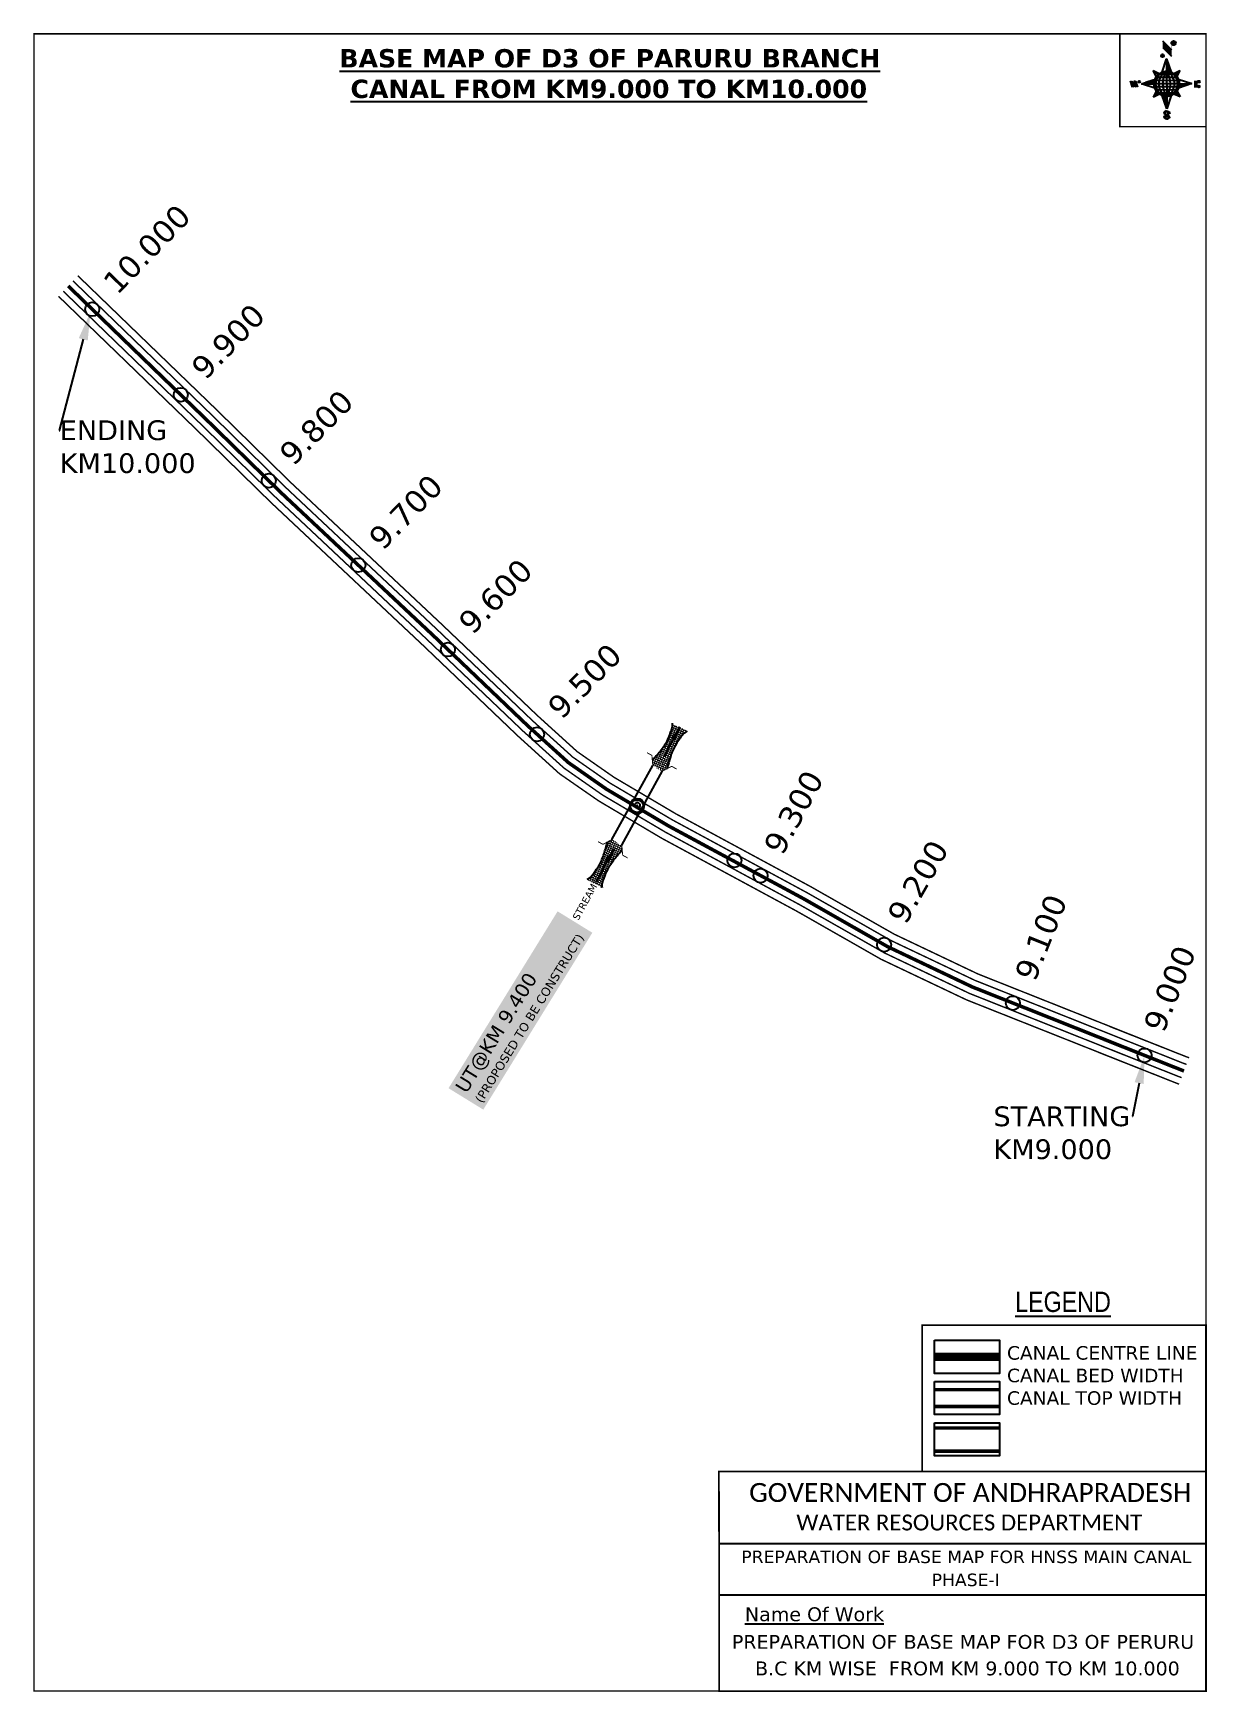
# Model space of a CAD drawing. Header units: inches. Extents: x 731396 to 732228, y 1629419 to 1630596.
import ezdxf
from ezdxf import colors
from ezdxf.entities.mleader import LeaderData, LeaderLine
from ezdxf.enums import TextEntityAlignment as Align
from ezdxf.math import Vec2, Vec3

# ---------------------------------------------------------------- set-up
doc = ezdxf.new("R2010")
doc.units = ezdxf.units.IN
doc.header["$MEASUREMENT"] = 0
doc.header["$PDMODE"] = 32
doc.header["$PDSIZE"] = 10
doc.linetypes.add('HIDDEN2', pattern=[0.1875, 0.125, -0.0625])
for name, color, linetype in [('AQUADUCT', 1, 'Continuous'), ('bord', 1, 'Continuous'), ('CANAL1', 1, 'Continuous'), ('CSMark', 72, 'Continuous'), ('DCBMS', 232, 'Continuous'), ('PAGE', 7, 'Continuous'), ('STRUCTURE', 5, 'Continuous'), ('TEXT', 7, 'Continuous'), ('ZZZZZZZ', 50, 'Continuous')]:
    doc.layers.add(name, color=color, linetype=linetype)
doc.styles.add('ARIALN', font='ARIALN_1.TTF')
doc.styles.get("Standard").update_dxf_attribs({"font": 'verdana_0.ttf'})
doc.dimstyles.get("Standard").update_dxf_attribs({"dimtxt": 0.18, "dimasz": 0.18, "dimexe": 0.18, "dimexo": 0.0625, "dimgap": 0.09, "dimtad": 0, "dimtih": 1, "dimtoh": 1, "dimdec": 4, "dimzin": 0, "dimdsep": 46, "dimtxsty": 'Standard', "dimcen": 0.09, "dimadec": 0, "dimazin": 0, "dimtfac": 1, "dimtdec": 4, "dimtofl": 0, "dimtmove": 0, "dimatfit": 3, "dimfxl": 0, "dimtolj": 1, "dimtzin": 0, "dimarcsym": 0})
pattern_1 = [(267.297113149, (-8720374.938, 50637915.138), (10.5367255337, -0.497431438), [])]
pattern_2 = [(357.297113149, (-8720374.938, 50637915.138), (0.497431438, 10.5367255337), [])]

# ---------------------------------------------------------------- blocks, each defined once
blk = doc.blocks.new('*X17')
at = {"color": 0, "linetype": 'Continuous'}
for p, q in [((6321.6, 240.5), (6322.3, 241.2)), ((6321.6, 240.3), (6322.3, 241)), ((6321.6, 240.1), (6322.3, 240.8)), ((6321.6, 239.9), (6322.4, 240.7)), ((6321.6, 239.8), (6322.4, 240.6)), ((6321.6, 239.6), (6322.5, 240.5)), ((6321.6, 239.4), (6322.5, 240.3)), ((6321.6, 239.2), (6322.6, 240.2)), ((6321.7, 239.1), (6322.6, 240.1)), ((6321.8, 240.8), (6322.4, 241.4)), ((6321.8, 239), (6322.7, 240)), ((6321.8, 239), (6322.8, 239.9)), ((6321.9, 238.9), (6322.9, 239.8)), ((6322, 238.8), (6323, 239.7)), ((6322.1, 241.3), (6322.4, 241.6)), ((6322.1, 238.7), (6323.1, 239.6)), ((6322.2, 238.6), (6323.1, 239.6)), ((6322.3, 238.5), (6323.2, 239.5)), ((6322.4, 238.5), (6323.3, 239.4)), ((6322.5, 238.4), (6323.4, 239.3)), ((6322.7, 238.4), (6323.6, 239.3)), ((6322.8, 238.3), (6323.7, 239.2)), ((6322.9, 238.3), (6323.8, 239.1)), ((6323.1, 238.2), (6323.9, 239.1)), ((6323.2, 238.2), (6324, 239)), ((6323.3, 238.2), (6324.2, 239)), ((6323.5, 238.1), (6324.3, 238.9)), ((6323.7, 238.1), (6324.4, 238.9)), ((6323.8, 238.1), (6324.6, 238.8)), ((6324.1, 238.2), (6324.7, 238.8)), ((6324.3, 238.3), (6324.9, 238.8)), ((6324.6, 238.3), (6325.1, 238.8)), ((6324.8, 238.4), (6325.2, 238.8)), ((6325.1, 238.5), (6325.4, 238.8)), ((6325.4, 238.6), (6325.6, 238.8))]:
    blk.add_line(p, q, dxfattribs=at)
blk = doc.blocks.new('*X16')
at = {"color": 0, "linetype": 'Continuous'}
for p, q in [((6324.4, 240.3), (6324.5, 240.4)), ((6324.6, 240.3), (6324.8, 240.5)), ((6324.7, 240.2), (6325, 240.5)), ((6324.8, 240.2), (6325.2, 240.6)), ((6325, 240.1), (6325.5, 240.6)), ((6325.1, 240.1), (6325.6, 240.6)), ((6325.2, 240), (6325.8, 240.6)), ((6325.3, 240), (6326, 240.6)), ((6325.4, 239.9), (6326.1, 240.6)), ((6325.5, 239.8), (6326.2, 240.5)), ((6325.6, 239.8), (6326.3, 240.5)), ((6325.7, 239.7), (6326.5, 240.4)), ((6325.9, 239.6), (6326.6, 240.3)), ((6326, 239.5), (6326.7, 240.3)), ((6326, 239.4), (6326.8, 240.2)), ((6326.1, 239.3), (6327, 240.2)), ((6326.2, 239.3), (6327.1, 240.1)), ((6326.3, 239.2), (6327.1, 240)), ((6326.4, 239.1), (6327.2, 239.9)), ((6326.5, 239), (6327.3, 239.8)), ((6326.5, 238.9), (6327.4, 239.7)), ((6326.6, 238.8), (6327.5, 239.6)), ((6326.7, 238.7), (6327.5, 239.5)), ((6326.8, 238.6), (6327.6, 239.4)), ((6326.8, 238.5), (6327.7, 239.3)), ((6326.8, 236.5), (6327.4, 237)), ((6326.9, 238.3), (6327.8, 239.2)), ((6326.9, 238.2), (6327.9, 239.1)), ((6326.9, 236.8), (6327.6, 237.4)), ((6327, 238.1), (6327.8, 239)), ((6327, 237.9), (6327.8, 238.8)), ((6327, 237.8), (6327.8, 238.6)), ((6327, 237.6), (6327.8, 238.4)), ((6327, 237.4), (6327.8, 238.2)), ((6327, 237.3), (6327.8, 238)), ((6327, 237.1), (6327.8, 237.9))]:
    blk.add_line(p, q, dxfattribs=at)
blk = doc.blocks.new('H')
at = {"layer": 'bord', "extrusion": (0.000427885, 0.004792, 0.999988)}
h = blk.add_hatch(dxfattribs=at)
h.set_pattern_fill('LINE', color=8, scale=84.387686, angle=-2.7029, style=0)
h.set_pattern_definition(pattern_2)
h.paths.add_polyline_path([(-492, 786, -0.090992), (-448, 775), (-486, 912)])
h = blk.add_hatch(dxfattribs=at)
h.set_pattern_fill('LINE', color=8, scale=84.387686, angle=-92.7029, style=0)
h.set_pattern_definition(pattern_1)
h.paths.add_polyline_path([(-625, 665, -0.090992), (-615, 710), (-751, 671)])
h = blk.add_hatch(dxfattribs=at)
h.set_pattern_fill('LINE', color=8, scale=84.387686, angle=-2.7029, style=0)
h.set_pattern_definition(pattern_2)
h.paths.add_polyline_path([(-504, 533, -0.090992), (-549, 543), (-510, 406)])
h = blk.add_hatch(dxfattribs=at)
h.set_pattern_fill('LINE', color=8, scale=84.387686, angle=-92.7029, style=0)
h.set_pattern_definition(pattern_1)
h.paths.add_polyline_path([(-246, 647), (-372, 653, -0.090992), (-382, 609)])
for p, q in [((-519, 1020, -1217), (-435, 927, -1216)), ((-516, 1087, -1217), (-432, 994, -1217)), ((-538, 774, -1216), (-487, 906, -1216)), ((-487, 906, -1216), (-493, 780, -1216)), ((-487, 906, -1216), (-448, 769, -1216)), ((-865, 701, -1215), (-847, 638, -1215)), ((-847, 700, -1215), (-829, 637, -1215)), ((-829, 699, -1215), (-811, 636, -1215)), ((-829, 699, -1215), (-811, 698, -1215)), ((-811, 698, -1215), (-794, 635, -1215)), ((-752, 665, -1215), (-615, 704, -1215)), ((-627, 794, -1216), (-567, 760, -1216)), ((-627, 794, -1216), (-584, 747, -1215)), ((-599, 731, -1215), (-627, 794, -1216)), ((-421, 753, -1216), (-359, 781, -1216)), ((-359, 781, -1216), (-405, 739, -1216)), ((-359, 781, -1216), (-392, 721, -1215)), ((-379, 693, -1215), (-246, 641, -1215)), ((-213, 669, -1215), (-217, 601, -1215)), ((-752, 665, -1215), (-625, 659, -1215)), ((-619, 614, -1215), (-752, 665, -1215)), ((-639, 526, -1214), (-606, 585, -1215)), ((-639, 526, -1214), (-593, 568, -1215)), ((-577, 553, -1215), (-639, 526, -1214)), ((-511, 400, -1214), (-549, 537, -1214)), ((-460, 533, -1215), (-511, 400, -1214)), ((-505, 527, -1214), (-511, 400, -1214)), ((-371, 513, -1214), (-431, 546, -1215)), ((-371, 513, -1214), (-414, 560, -1215)), ((-399, 576, -1215), (-371, 513, -1214)), ((-246, 641, -1215), (-383, 603, -1215)), ((-373, 647, -1215), (-246, 641, -1215)), ((-197, 600, -1215), (-194, 668, -1215))]:
    blk.add_line(p, q, dxfattribs=at)
at = {"layer": 'bord', "color": 8, "linetype": 'ByBlock', "extrusion": (0.000427885, 0.004792, 0.999988)}
for p, q in [((-375, 679, -1215), (-620, 691, -1215)), ((-386, 711, -1215), (-605, 722, -1215)), ((-411, 744, -1216), (-578, 752, -1216)), ((-493, 780, -1216), (-505, 527, -1214)), ((-373, 647, -1215), (-625, 659, -1215)), ((-378, 616, -1215), (-623, 628, -1215)), ((-392, 585, -1215), (-611, 595, -1215)), ((-420, 555, -1215), (-587, 562, -1215))]:
    blk.add_line(p, q, dxfattribs=at)
at = {"layer": 'bord', "extrusion": (0.000427885, 0.004792, 0.999988), "elevation": -1212}
for points, const_width in [([(-522, 960), (-516, 1093)], 1.61), ([(-434, 933), (-428, 1066)], 1.61), ([(-870, 707), (-846, 706)], 0.642), ([(-829, 643), (-821, 678)], 0.642), ([(-793, 641), (-782, 694)], 0.642), ([(-223, 676), (-174, 673)], 0.706), ([(-829, 643), (-855, 644)], 0.642), ([(-811, 642), (-784, 641)], 0.642), ([(-177, 605), (-226, 607)], 0.706), ([(-195, 645), (-185, 644)], 0.706)]:
    blk.add_lwpolyline(points, dxfattribs=dict(at, const_width=const_width))
for points, const_width in [([(-414, 1073, 1), (-398, 1058, 1)], 22.3), ([(-530, 950, 1), (-520, 939, 1)], 14.8), ([(-776, 697, 1), (-769, 690, 1)], 8.9), ([(-180, 618, 1), (-173, 611, 1)], 9.79), ([(-178, 667, 1), (-171, 660, 1)], 9.79), ([(-490, 362, 1), (-498, 369, 1)], 11.1), ([(-525, 322, 1), (-533, 329, 1)], 11.1)]:
    blk.add_lwpolyline(points, format="xyb", close=True, dxfattribs=dict(at, const_width=const_width))
for points in [[(-537, 317), (-531, 310), (-520, 307), (-505, 307), (-494, 310), (-486, 318), (-487, 326), (-491, 333), (-494, 336), (-503, 341), (-522, 347), (-530, 352), (-534, 355), (-537, 363), (-537, 373), (-530, 381), (-520, 384), (-504, 384), (-493, 380), (-487, 373)], [(-522, 348), (-526, 354), (-528, 361), (-528, 371), (-526, 375), (-521, 381), (-515, 384)], [(-505, 307), (-499, 312), (-497, 319), (-497, 327), (-501, 335), (-509, 343)]]:
    blk.add_lwpolyline(points, dxfattribs=at)
at = {"layer": 'bord', "extrusion": (0.000427885, 0.004792, 0.999988)}
for centre, radius in [((-406, 1065, -1212), 22.3), ((-525, 944, -1212), 14.8), ((-773, 694, -1212), 8.9), ((-498, 659, -1212), 127), ((-177, 615, -1212), 9.79), ((-174, 663, -1212), 9.79), ((-494, 365, -1212), 11.1), ((-529, 325, -1212), 11.1)]:
    blk.add_circle(centre, radius, dxfattribs=at)
at = {"layer": 'bord', "color": 8, "linetype": 'ByBlock', "extrusion": (0.000427885, 0.004792, 0.999988)}
for centre, radius, start, end in [((-482, 658, -1212), 128, 94.9254, 259.6691), ((-437, 656, -1212), 141, 113.2864, 241.308), ((-316, 651, -1212), 222, 142.5892, 212.0053), ((-560, 662, -1212), 141, 293.2864, 61.308), ((-681, 668, -1212), 222, 322.5892, 32.0053), ((-515, 660, -1212), 128, 274.9254, 79.6691)]:
    blk.add_arc(centre, radius, start, end, dxfattribs=at)
at = {"layer": 'bord', "extrusion": (0.000427885, 0.004792, 0.999988)}
for points in [[(-516, 1093, -1212), (-431, 1000, -1212), (-519, 1026, -1212), (-434, 933, -1212)], [(-864, 707, -1212), (-846, 706, -1212), (-846, 644, -1212), (-829, 643, -1212)], [(-829, 705, -1212), (-811, 704, -1212), (-811, 642, -1212), (-793, 641, -1212)], [(-193, 674, -1212), (-197, 606, -1212), (-213, 675, -1212), (-216, 607, -1212)]]:
    blk.add_solid(points, dxfattribs=at)
at = {"layer": 'bord', "extrusion": (0.000427885, 0.004792, 0.999988), "xscale": 7.977342409717546, "yscale": 7.977342408231451, "zscale": 7.977342408476333, "rotation": 138.0840426661453}
for name, p in [('*X16', (38301, -31929, -1212)), ('*X17', (38314, -31951, -1212))]:
    blk.add_blockref(name, p, dxfattribs=at)
blk = doc.blocks.new('UT')
at = {"layer": 'STRUCTURE'}
h = blk.add_hatch(dxfattribs=at)
h.set_pattern_fill('DASH', color=150, scale=8, angle=-39.6278, style=0)
h.set_pattern_definition([(320.372247933, (-4370.464, -6260.8811), (1.40800153113, 0.132407282), [1, -1])])
h.paths.add_polyline_path([(765163, 1700681.9), (765165.6, 1700680.6), (765167.2, 1700680.3), (765169.1, 1700680), (765172.4, 1700679.6), (765176.4, 1700679.3), (765179.5, 1700679.5), (765183.1, 1700679.9), (765187.7, 1700680.9), (765188.9, 1700681.2), (765193.1, 1700682.2), (765196.1, 1700680.2), (765196.1, 1700672.2), (765193.1, 1700670.2), (765190.5, 1700670.8), (765188.1, 1700671.3), (765185.5, 1700671.8), (765183.6, 1700672.1), (765181, 1700672.5), (765180.3, 1700672.5), (765178.5, 1700672.6), (765176.7, 1700672.6), (765174.6, 1700672.5), (765172.5, 1700672.3), (765170.4, 1700672), (765168.5, 1700671.7), (765166.1, 1700671.2), (765165, 1700670.8), (765163, 1700669.7)])
h.paths.add_polyline_path([(765259.1, 1700682.2), (765256.1, 1700680.2), (765256.1, 1700672.2), (765259.1, 1700670.2), (765261.9, 1700671), (765264.4, 1700671.6), (765266.4, 1700672), (765269.1, 1700672.5), (765272.7, 1700673), (765276.1, 1700673.1), (765278.6, 1700672.9), (765281.2, 1700672.7), (765283.9, 1700672.3), (765286.4, 1700671.9), (765288, 1700671.3), (765289.2, 1700670.6), (765289.1, 1700682.7), (765287.6, 1700681.8), (765285.7, 1700681.2), (765283, 1700680.7), (765281.2, 1700680.4), (765276.7, 1700679.9), (765272.7, 1700679.9), (765268.7, 1700680.3), (765264.8, 1700681), (765261.2, 1700681.7)])
at = {"layer": 'STRUCTURE', "color": 150, "const_width": 0.628}
for points in [[(765190.1, 1700688.2), (765190.1, 1700684.2), (765196.1, 1700680.2), (765256.1, 1700680.2), (765262.1, 1700684.2), (765262.1, 1700688.2)], [(765190.1, 1700664.2), (765190.1, 1700668.2), (765196.1, 1700672.2), (765256.1, 1700672.2), (765262.1, 1700668.2), (765262.1, 1700664.2)]]:
    blk.add_lwpolyline(points, dxfattribs=at)
at = {"layer": 'STRUCTURE', "color": 150}
for points in [[(765196.1, 1700680.2), (765256.1, 1700680.2)], [(765196.1, 1700672.2), (765256.1, 1700672.2)], [(765196.1, 1700672.2), (765256.1, 1700672.2)]]:
    blk.add_lwpolyline(points, dxfattribs=at)
at = {"layer": 'STRUCTURE', "color": 0}
blk.add_circle((765226.1, 1700676.2), 1.89, dxfattribs=at)
at = {"layer": 'STRUCTURE', "color": 150}
for points in [[(765163, 1700681.9), (765164.4, 1700681.1), (765167.9, 1700680.2), (765171.2, 1700679.8), (765176.1, 1700679.4), (765184.7, 1700680.3), (765193.1, 1700682.2)], [(765289.1, 1700682.7), (765287.8, 1700681.9), (765284.3, 1700680.9), (765280.9, 1700680.4), (765276.1, 1700679.8), (765267.4, 1700680.5), (765259.1, 1700682.2)], [(765163, 1700669.7), (765164.3, 1700670.6), (765167.8, 1700671.6), (765171.2, 1700672.1), (765176, 1700672.6), (765184.7, 1700672), (765193.1, 1700670.2)], [(765289.2, 1700670.6), (765287.8, 1700671.4), (765284.2, 1700672.3), (765280.9, 1700672.7), (765276.1, 1700673.1), (765267.4, 1700672.2), (765259.1, 1700670.2)]]:
    blk.add_spline(points, degree=3, dxfattribs=at)
at = {"layer": 'STRUCTURE', "color": 0}
blk.add_text('STREAM', height=5, dxfattribs=at).set_placement((765148.2, 1700675.8), align=Align.MIDDLE_CENTER)
for points in [[(765190.9, 1700676), (765164.2, 1700675.8)], [(765289.3, 1700676.7), (765265.4, 1700676.4)]]:
    blk.add_leader(points, dimstyle='Standard', override={"dimasz": 10, "dimgap": 0.09, "dimtad": 0}, dxfattribs=at)

msp = doc.modelspace()

# ---------------------------------------------------------------- linework, layer by layer
at = {"layer": 'CANAL1', "color": 1, "linetype": 'HIDDEN2', "ltscale": 100, "const_width": 2.5}
for points in [[(731823.2, 1630047.1), (731802.1, 1630059.6), (731775.2, 1630078.4), (731746.5, 1630104.4), (731679, 1630168.9), (731571.3, 1630270), (731518.8, 1630321.4), (731420.6, 1630416.4)], [(732211.7, 1629859.6), (732208.2, 1629861), (732061.5, 1629919.3), (732001.6, 1629947.8), (731942.2, 1629981.7), (731846.5, 1630033.3), (731823.2, 1630047.1)], [(732211.7, 1629859.6), (732208.2, 1629861), (732155.2, 1629882)]]:
    msp.add_lwpolyline(points, dxfattribs=at)
at = {"layer": 'CANAL1', "color": 5, "const_width": 1}
for points in [[(732213.5, 1629864.3), (732210, 1629865.6), (732063.5, 1629923.9), (732003.9, 1629952.2), (731944.6, 1629986), (731849, 1630037.7), (731804.8, 1630063.8), (731778.3, 1630082.3), (731749.9, 1630108), (731682.4, 1630172.5), (731574.7, 1630273.6), (731522.3, 1630325), (731424, 1630420)], [(732210, 1629854.9), (732206.4, 1629856.3), (732059.5, 1629914.7), (731999.3, 1629943.4), (731939.7, 1629977.3), (731844.1, 1630029), (731799.4, 1630055.4), (731772.1, 1630074.5), (731743.1, 1630100.7), (731675.5, 1630165.2), (731567.8, 1630266.4), (731515.3, 1630317.8), (731417.1, 1630412.7)], [(732213.5, 1629864.3), (732210, 1629865.6), (732157.2, 1629886.6)], [(732210, 1629854.9), (732206.4, 1629856.3), (732153.2, 1629877.4)]]:
    msp.add_lwpolyline(points, dxfattribs=at)
at = {"layer": 'CANAL1', "color": 200, "const_width": 1}
for points in [[(732215.3, 1629869), (732211.9, 1629870.3), (732065.5, 1629928.5), (732006.2, 1629956.7), (731947, 1629990.4), (731851.5, 1630042), (731807.5, 1630068), (731781.4, 1630086.2), (731753.3, 1630111.7), (731685.8, 1630176.1), (731578.2, 1630277.2), (731525.8, 1630328.6), (731427.4, 1630423.7)], [(732208.2, 1629850.3), (732204.6, 1629851.7), (732057.5, 1629910.1), (731996.9, 1629938.9), (731937.3, 1629972.9), (731841.6, 1630024.6), (731796.7, 1630051.2), (731768.9, 1630070.5), (731739.7, 1630097), (731672.1, 1630161.6), (731564.4, 1630262.8), (731511.8, 1630314.3), (731413.7, 1630409.1)], [(732215.3, 1629869), (732211.9, 1629870.3), (732159.1, 1629891.2)], [(732208.2, 1629850.3), (732204.6, 1629851.7), (732151.3, 1629872.8)]]:
    msp.add_lwpolyline(points, dxfattribs=at)
at = {"layer": 'CANAL1', "color": 1, "linetype": 'HIDDEN2', "ltscale": 100, "const_width": 6, "elevation": -0.4}
msp.add_lwpolyline([(732080.8, 1629656.9), (732034.8, 1629656.9)], dxfattribs=at)
at = {"layer": 'CANAL1', "color": 5, "const_width": 2.4, "elevation": -0.4}
for points in [[(732080.8, 1629633.7), (732034.8, 1629633.7)], [(732080.8, 1629621.7), (732034.8, 1629621.7)]]:
    msp.add_lwpolyline(points, dxfattribs=at)
at = {"layer": 'CANAL1', "color": 200, "const_width": 2.4, "elevation": -0.4}
for points in [[(732080.8, 1629606.5), (732034.8, 1629606.5)], [(732080.8, 1629590), (732034.8, 1629590)]]:
    msp.add_lwpolyline(points, dxfattribs=at)
at = {"layer": 'PAGE', "const_width": 1}
msp.add_lwpolyline([(731396.3, 1630595.2), (731396.3, 1629419.9), (732227.3, 1629419.9), (732227.3, 1630595.2), (731396.3, 1630595.2)], dxfattribs=at)
at = {"layer": 'PAGE'}
for points, const_width in [([(732227.3, 1630595.2), (732166.2, 1630595.2), (732166.2, 1630529.4), (732227.3, 1630529.4)], 1), ([(732227.3, 1629575.6), (732026, 1629575.6), (732026, 1629679.4), (732227.3, 1629679.4)], 1.2), ([(731882, 1629575.6), (732227.3, 1629575.6), (732227.3, 1629419.9), (731882.1, 1629419.9)], 1.2)]:
    msp.add_lwpolyline(points, close=True, dxfattribs=dict(at, const_width=const_width))
at = {"layer": 'PAGE', "elevation": -0.4}
for points in [[(732034.8, 1629668.7), (732080.8, 1629668.7), (732080.8, 1629645.2), (732034.8, 1629645.2)], [(732034.8, 1629639.4), (732080.8, 1629639.4), (732080.8, 1629615.9), (732034.8, 1629615.9)], [(732034.8, 1629610.2), (732080.8, 1629610.2), (732080.8, 1629586.6), (732034.8, 1629586.6)]]:
    msp.add_lwpolyline(points, close=True, dxfattribs=at)
at = {"layer": 'PAGE'}
for points in [[(731882, 1629524.6), (732227.3, 1629524.6)], [(731882.1, 1629488.2), (732227.3, 1629488.2)]]:
    msp.add_lwpolyline(points, dxfattribs=at)
at = {"layer": 'STRUCTURE', "color": 3}
for p in [(731437.6, 1630399.9), (731500.4, 1630339.2), (731562.8, 1630278.3), (731626.3, 1630218.4), (731689.8, 1630158.5), (731753, 1630098.4), (731823.7, 1630046.8), (731911.5, 1629998.2), (731999.1, 1629949.2), (732090.4, 1629907.8), (732183.7, 1629870.7)]:
    msp.add_point(p, dxfattribs=at)
at = {"layer": 'ZZZZZZZ'}
for p in [(731824, 1630048, 3), (731893, 1630009, 3)]:
    msp.add_point(p, dxfattribs=at)

# ---------------------------------------------------------------- block references
at = {"layer": 'AQUADUCT', "color": 1, "xscale": 0.0703495379661093, "yscale": 0.07034953800030053, "zscale": 0.07034953795990817, "rotation": 3.078330607406165}
msp.add_blockref('H', (732236.9, 1630515.8, 85.4), dxfattribs=at)
at = {"layer": 'STRUCTURE', "color": 0, "rotation": 61.16069493501878}
msp.add_blockref('UT', (1852465.2, 139399.2, 3), dxfattribs=at)

# ---------------------------------------------------------------- texts
at = {"layer": 'CSMark', "color": 1}
for s, rotation, p in [('10.000', 45.9787, (731449.6, 1630415)), ('9.900', 45.9787, (731512.1, 1630354.6)), ('9.800', 45.5808, (731574.5, 1630293.7)), ('9.700', 45.5808, (731637.9, 1630233.8)), ('9.600', 45.5808, (731701.5, 1630174)), ('9.500', 45.5808, (731764.7, 1630113.9)), ('9.300', 61.6264, (731919.9, 1630015.5)), ('9.200', 60.3112, (732007.4, 1629966.6)), ('9.100', 68.3327, (732098.6, 1629925.2)), ('9.000', 68.3327, (732189.9, 1629888.9)), ('9.000', 68.3327, (732189.9, 1629888.9))]:
    msp.add_text(s, height=16, rotation=rotation, dxfattribs=at).set_placement(p, align=Align.MIDDLE_LEFT)
at = {"layer": 'PAGE', "extrusion": (0.000201441, 0.004807, 0.999988), "style": 'ARIALN'}
msp.add_text('%%ULEGEND', height=14.4, rotation=359.9999, dxfattribs=at).set_placement((732125.9, 1629676.4, 7981.1), align=Align.MIDDLE)
at = {"layer": 'PAGE', "extrusion": (0.000201441, 0.004807, 0.999988)}
for s, height, p in [('PREPARATION OF BASE MAP FOR HNSS MAIN CANAL', 8.878, (731897.8, 1629491.1, 7980.2)), ('%%UName Of Work', 9.822, (731900.4, 1629449.9, 7978.9))]:
    msp.add_text(s, height=height, rotation=359.9999, dxfattribs=at).set_placement(p)
for s, height, p in [('PHASE-I', 8.88, (732056.9, 1629479.2, 7980.2)), ('PREPARATION OF BASE MAP FOR D3 OF PERURU', 9.822, (732055, 1629435.2, 7979)), (' B.C KM WISE  FROM KM 9.000 TO KM 10.000', 9.822, (732056, 1629416.4, 7978.9))]:
    msp.add_text(s, height=height, rotation=359.9999, dxfattribs=at).set_placement(p, align=Align.MIDDLE_CENTER)
at = {"layer": 'PAGE', "extrusion": (0.000201441, 0.004807, 0.999988), "attachment_point": 1, "text_direction": (1, -1e-06, -0.000201)}
for s, insert, char_height, width in [('CANAL CENTRE LINE CANAL BED WIDTH {\\H2.3741x; }CANAL TOP WIDTH{\\H1.9188x; }', (732086.2, 1629664.5, -0.4), 9.6, 168.926), ('\\pi3.5885;{\\fCalibri|b0|i0|c0|p34;\\H1.3333x;GOVERNMENT OF ANDHRAPRADESH\\P\\pi37.073;\\H0.83998x;WATER RESOURCES DEPARTMENT}', (731899.8, 1629567.4, -1.3), 10.059, 321.276)]:
    msp.add_mtext(s, dxfattribs=dict(at, insert=insert, char_height=char_height, width=width))
at = {"layer": 'STRUCTURE', "color": 5, "insert": (731694.4, 1629848.4, 3), "char_height": 10, "width": 141.361, "attachment_point": 1, "rotation": 58.3546, "bg_fill": 1, "box_fill_scale": 1.3, "bg_fill_color": 7, "bg_fill_true_color": 16777215, "bg_fill_transparency": 4390977}
msp.add_mtext('UT@KM 9.400\\P{\\H0.625x;(PROPOSED TO BE CONSTRUCT)}\\P', dxfattribs=at)
at = {"layer": 'TEXT', "color": 1, "insert": (731604.9, 1630584.4), "char_height": 13, "width": 395.395, "attachment_point": 1}
msp.add_mtext('\\pi7.9706;{\\fVerdana|b1|i0|c0|p34;\\LBASE MAP OF D3 OF PARURU BRANCH \\P\\pi15.824;CANAL FROM KM9.000 TO KM10.000}', dxfattribs=at)

# ---------------------------------------------------------------- leaders
at = {"layer": 'DCBMS', "color": 5}
ml = msp.add_multileader_mtext('Standard', dxfattribs=at)
ml.set_content('ENDING \\PKM10.000', color=5)
ml.set_leader_properties()
ml.build(insert=Vec2(0, 0))
ml.multileader.update_dxf_attribs({"dogleg_length": 0.36, "arrow_head_size": 20})
ctx = ml.context
ctx.base_point, ctx.char_height, ctx.arrow_head_size, ctx.landing_gap_size, ctx.plane_origin = Vec3(731414.6, 1630314), 14, 20, 0.09, Vec3(732210.3, 1630615.1)
notes = []
notes.append((ctx, [(1, (1, 1, 0), (731414.2, 1630314), (1, 0), 0.36, [(0, [(731436.4, 1630397.9)], 0, [])])]))
ctx.mtext.insert, ctx.mtext.width, ctx.mtext.flow_direction = Vec3(731414.6, 1630321.1), 121.426, 5
ml = msp.add_multileader_mtext('Standard', dxfattribs=at)
ml.set_content('STARTING \\PKM9.000', color=5)
ml.set_leader_properties()
ml.build(insert=Vec2(0, 0))
ml.multileader.update_dxf_attribs({"dogleg_length": 0.36, "arrow_head_size": 20})
ctx = ml.context
ctx.base_point, ctx.char_height, ctx.arrow_head_size, ctx.landing_gap_size, ctx.plane_origin = Vec3(732076.5, 1629827.4), 14, 20, 0.09, Vec3(733087.4, 1629840.3)
notes.append((ctx, [(0, (1, 1, 0), (732175.3, 1629827.4), (-1, 0), 0.36, [(0, [(732183.7, 1629870.7)], 0, [])])]))
ctx.mtext.insert, ctx.mtext.width, ctx.mtext.flow_direction = Vec3(732076.6, 1629834.5), 121.426, 5
for ctx, leaders in notes:
    for number, flags, end, landing, length, lines in leaders:
        leader = LeaderData()
        leader.index, (leader.has_last_leader_line, leader.has_dogleg_vector, leader.attachment_direction) = number, flags
        leader.last_leader_point, leader.dogleg_vector, leader.dogleg_length = Vec3(end), Vec3(landing), length
        for number, points, colour, breaks in lines:
            line = LeaderLine()
            line.index, line.vertices, line.color, line.breaks = number, Vec3.list(points), colors.encode_raw_color(colour), breaks
            leader.lines.append(line)
        ctx.leaders.append(leader)

doc.saveas('drawing.dxf')
